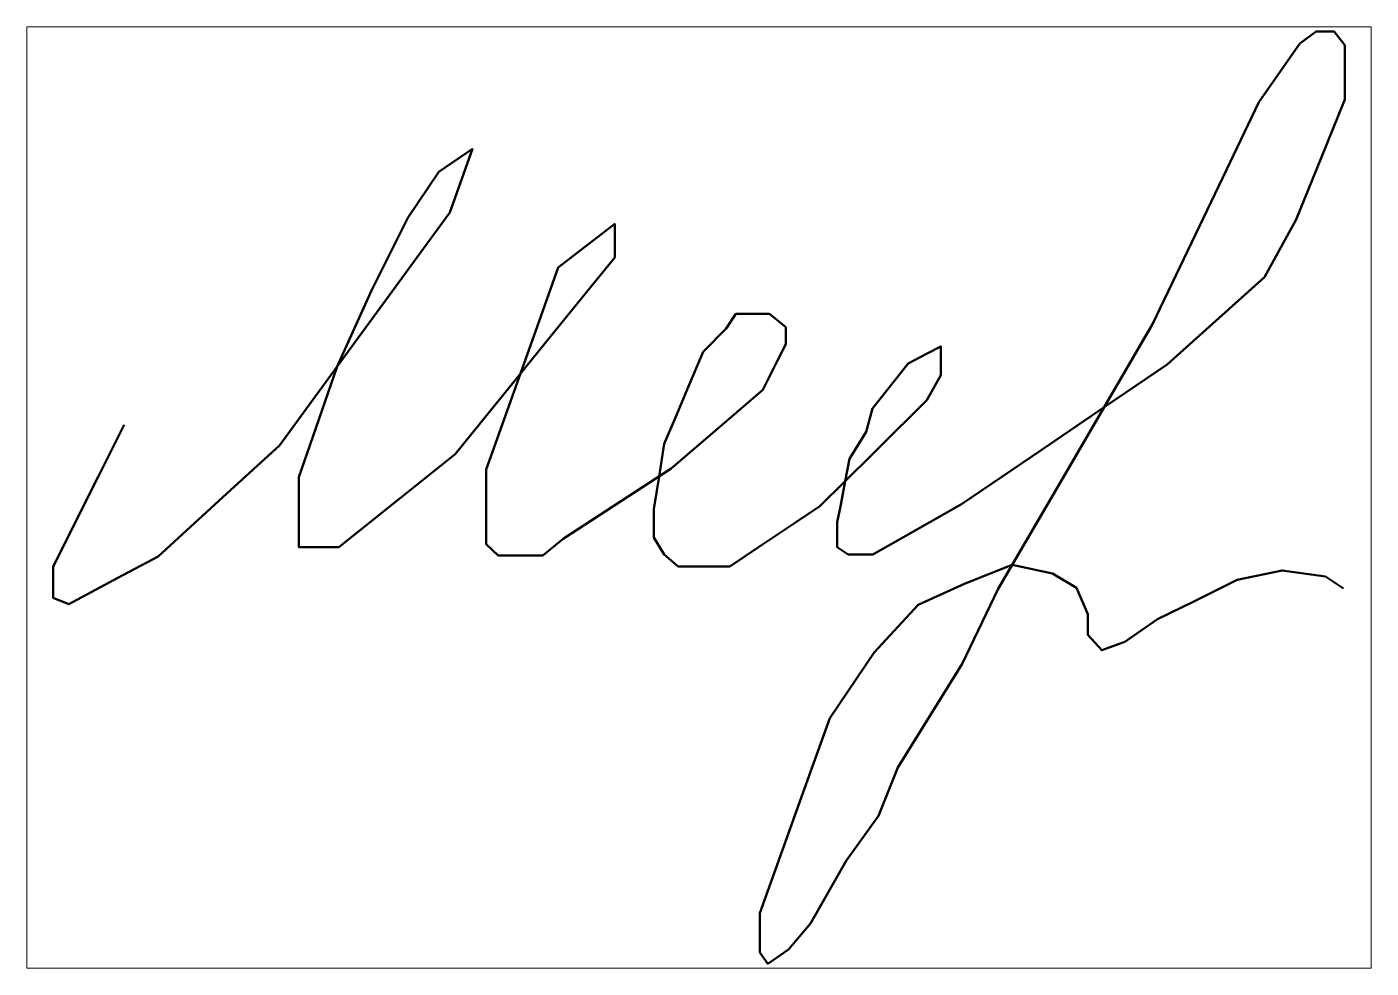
# Paper-space layout 'Лист1' of a CAD drawing. Header units: millimetres. Extents: x 29 to 262, y 20 to 183.
# The model-space entities are those that its viewports show. They can reach past a viewport. Long polylines and large blocks are cut down to what shows.
import ezdxf

# ---------------------------------------------------------------- set-up
doc = ezdxf.new("R2010")
doc.units = ezdxf.units.MM

# ---------------------------------------------------------------- blocks, each defined once
blk = doc.blocks.new('A$C60B92E28')
at = {"color": 5, "lineweight": 50}
blk.add_lwpolyline([(200.6, 1521), (127.1, 1374), (67.4, 1254.6), (0, 1119.8), (0, 1032.5), (44.6, 1015), (183.1, 1088.5), (296.5, 1148.7), (490.6, 1326.5), (639.3, 1462.8), (802.1, 1685.5), (912.3, 1836.3), (991.9, 1945.3), (1119.8, 2120.2), (1183.1, 2299.5), (1183.1, 2299.5), (1088.1, 2234.5), (1001.1, 2105), (898.6, 1900.1), (802.1, 1685.5), (733.1, 1486.5), (693.6, 1372.6), (693.6, 1292), (693.6, 1218), (693.6, 1175), (806.6, 1175), (979.6, 1313.5), (1134.6, 1437.6), (1300.1, 1642), (1403.7, 1769.9), (1517.5, 1910.5), (1584.6, 1993.3), (1584.6, 2087.5), (1512.1, 2031.5), (1425.4, 1964.5), (1361.1, 1784), (1310.5, 1642), (1253.3, 1481.5), (1222.4, 1394.7), (1222.4, 1336.5), (1222.4, 1301), (1222.4, 1236.5), (1222.4, 1184), (1256.1, 1151.5), (1291.6, 1151.5), (1381.6, 1151.5), (1439.1, 1199), (1600.6, 1304), (1743.9, 1397.1), (1894.1, 1526.5), (2002.5, 1619.9), (2045.1, 1704.5), (2067.2, 1748.4), (2067.2, 1796), (2021.6, 1833.5), (1973.6, 1833.5), (1926.1, 1833.5), (1899.1, 1792.5), (1834.6, 1726.5), (1792.1, 1626.5), (1756.1, 1541.7), (1724.3, 1467), (1709.9, 1375.1), (1695.5, 1283), (1695.5, 1202.5), (1724.1, 1155), (1763.6, 1121), (1824.6, 1121), (1909.1, 1121), (1990.6, 1175.5), (2091.6, 1243), (2163.6, 1291.2), (2235.1, 1362), (2311, 1437.2), (2363.8, 1489.4), (2427.8, 1552.9), (2465.2, 1589.9), (2505.1, 1660.5), (2505.1, 1716.5), (2505.1, 1742), (2466.1, 1721.5), (2412.8, 1693.5), (2355.6, 1621.5), (2312.1, 1566.8), (2294.6, 1501), (2247.1, 1424.5), (2235.1, 1362), (2221.3, 1290.3), (2212.8, 1245.7), (2212.8, 1201), (2212.8, 1175.5), (2243.6, 1155), (2313.1, 1155), (2384.6, 1195.5), (2563.5, 1296.8), (2791.1, 1451.5), (2968.4, 1572), (3143.4, 1690.9), (3417.6, 1937.5), (3507.6, 2100), (3577.1, 2271.5), (3645, 2439.1), (3645, 2592), (3614.6, 2631), (3563.6, 2631), (3517.6, 2597), (3402.1, 2431), (3300.6, 2219), (3102.4, 1805.1), (2842.1, 1358.5), (2666.7, 1057.7), (2565.1, 846.5), (2465.1, 685.5), (2383.3, 553.8), (2329.1, 417), (2237.6, 290), (2137.1, 113.5), (2074.6, 40.5), (2016.6, 0), (1994.4, 31.8), (1994.4, 142.5), (2057.6, 319), (2120.4, 494.3), (2191.5, 692.8), (2317.1, 878.5), (2441.1, 1013), (2573.6, 1072.5), (2706.2, 1125.5), (2819.6, 1101.5), (2887.6, 1060.5), (2919.6, 986), (2919.6, 928.5), (2959.1, 884.5), (3023.6, 908), (3116.6, 972.5), (3220.1, 1023.5), (3340.6, 1082.9), (3468.1, 1110), (3590.1, 1093), (3641.1, 1059)], dxfattribs=at)

msp = doc.modelspace()

# ---------------------------------------------------------------- block references
at = {"color": 5, "xscale": 0.003276800000000002, "yscale": 0.003276800000000002, "zscale": 0.003276800000000002}
msp.add_blockref('A$C60B92E28', (10.632, 7.457), dxfattribs=at)

psp = doc.layouts.new('Лист1')

# ---------------------------------------------------------------- viewports
at = {"layer": '0'}
psp.add_viewport(center=(145.35, 101.79), size=(232.56, 162.8648), view_center_point=(16.604, 11.768), view_height=8.70327, dxfattribs=at)

doc.saveas('drawing.dxf')
